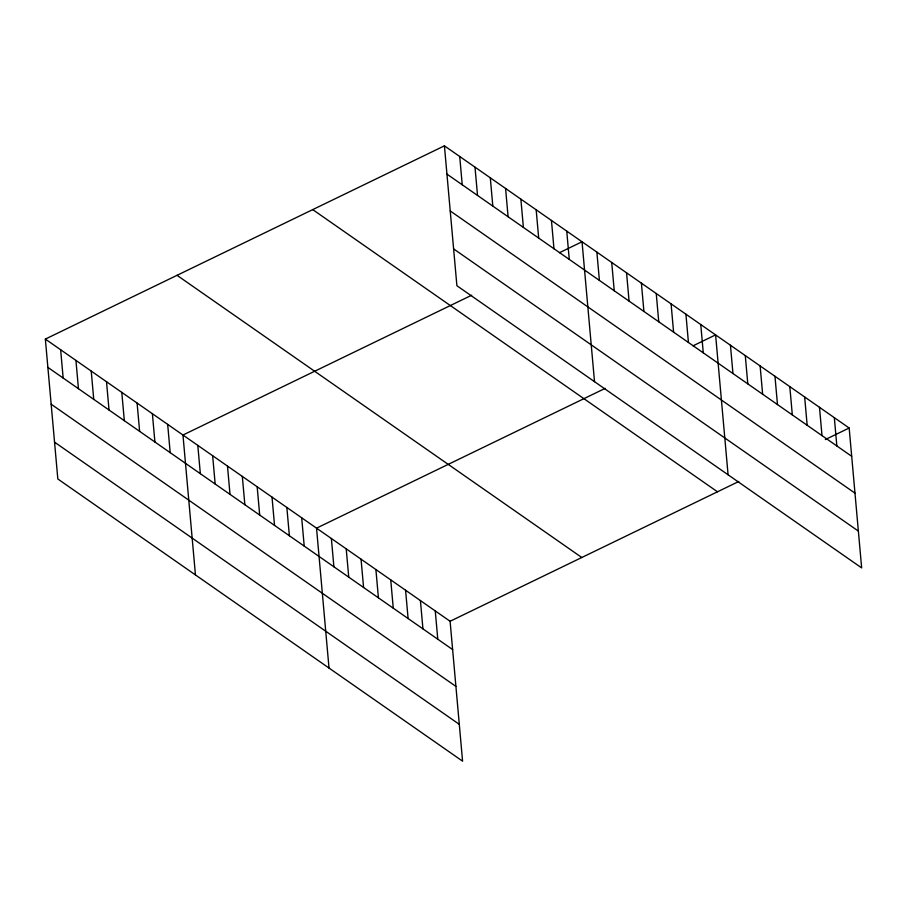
<?xml version="1.0" encoding="UTF-8"?>
<svg xmlns="http://www.w3.org/2000/svg" width="907" height="907" viewBox="0 0 907 907"><rect width="100%" height="100%" fill="white"/><g stroke="black" fill="none" stroke-linecap="round" stroke-linejoin="round"><path stroke-width="1.36" d="M45.35 339.093L450.099 621.272L462.581 761.166L57.833 478.987L45.35 339.093L444.419 145.834L849.167 428.013L861.65 567.907L456.901 285.728L444.419 145.834M471.663 295.228L182.965 435.031L195.447 574.925M559.46 252.702L582.033 241.772L594.516 381.666M605.23 388.343L316.532 528.157L329.014 668.051M693.027 345.828L715.6 334.887L728.083 474.792M450.099 621.272L738.797 481.47M825.336 439.555L849.167 428.013M446.947 174.121L851.684 456.3M450.223 210.946L854.972 493.136M453.613 248.892L858.362 531.083M312.722 209.608L717.471 491.787M177.046 275.32L581.795 557.499M47.878 367.38L452.627 649.571M51.166 404.216L455.915 686.395M54.545 442.151L459.293 724.342M834.327 417.662L836.844 445.961M819.486 407.322L822.003 435.609M804.645 396.971L807.162 425.258M789.804 386.631L792.321 414.918M774.963 376.28L777.48 404.567M760.123 365.929L762.64 394.216M745.282 355.589L747.799 383.876M730.441 345.238L732.958 373.525M700.76 324.547L703.276 352.834M685.919 314.196L688.436 342.483M671.078 303.856L673.595 332.143M656.237 293.505L658.754 321.792M641.396 283.154L643.913 311.452M626.556 272.814L629.073 301.101M611.715 262.463L614.243 290.75M596.874 252.123L599.402 280.41M566.739 231.115L569.267 259.402M551.445 220.446L553.973 248.745M536.162 209.789L538.69 238.076M520.867 199.132L523.396 227.419M505.584 188.475L508.101 216.762M490.29 177.806L492.818 206.093M474.996 167.149L477.524 195.436M459.713 156.492L462.23 184.779M435.258 610.933L437.786 639.22M420.417 600.581L422.945 628.868M405.576 590.242L408.105 618.529M390.736 579.89L393.264 608.178M375.895 569.539L378.423 597.826M361.054 559.2L363.582 587.487M346.213 548.848L348.742 577.135M331.372 538.509L333.901 566.796M301.691 517.806L304.219 546.093M286.85 507.467L289.378 535.754M272.009 497.115L274.538 525.402M257.169 486.764L259.697 515.063M242.328 476.424L244.856 504.711M227.487 466.073L230.015 494.36M212.646 455.733L215.174 484.021M197.805 445.382L200.334 473.669M167.67 424.374L170.199 452.661M152.387 413.717L154.904 442.004M137.093 403.059L139.621 431.347M121.799 392.391L124.327 420.678M106.516 381.734L109.033 410.021M91.222 371.076L93.75 399.363M75.927 360.408L78.456 388.706M60.644 349.751L63.161 378.038"/></g></svg>
